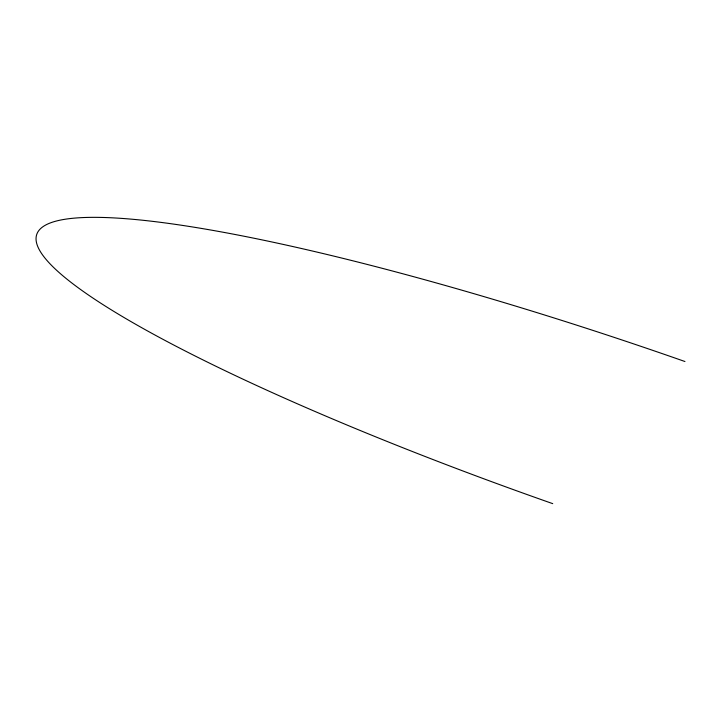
<?xml version="1.0" encoding="UTF-8"?>
<svg xmlns="http://www.w3.org/2000/svg" width="721" height="721" viewBox="0 0 721 721"><rect width="100%" height="100%" fill="white"/><g stroke="black" fill="none" stroke-linecap="round" stroke-linejoin="round"><path stroke-width="1.08" d="M552.728 503.646A614.896 88.764 18.8 0 1 39.808 229.413A614.896 88.764 18.8 0 1 684.95 361.518"/></g></svg>
